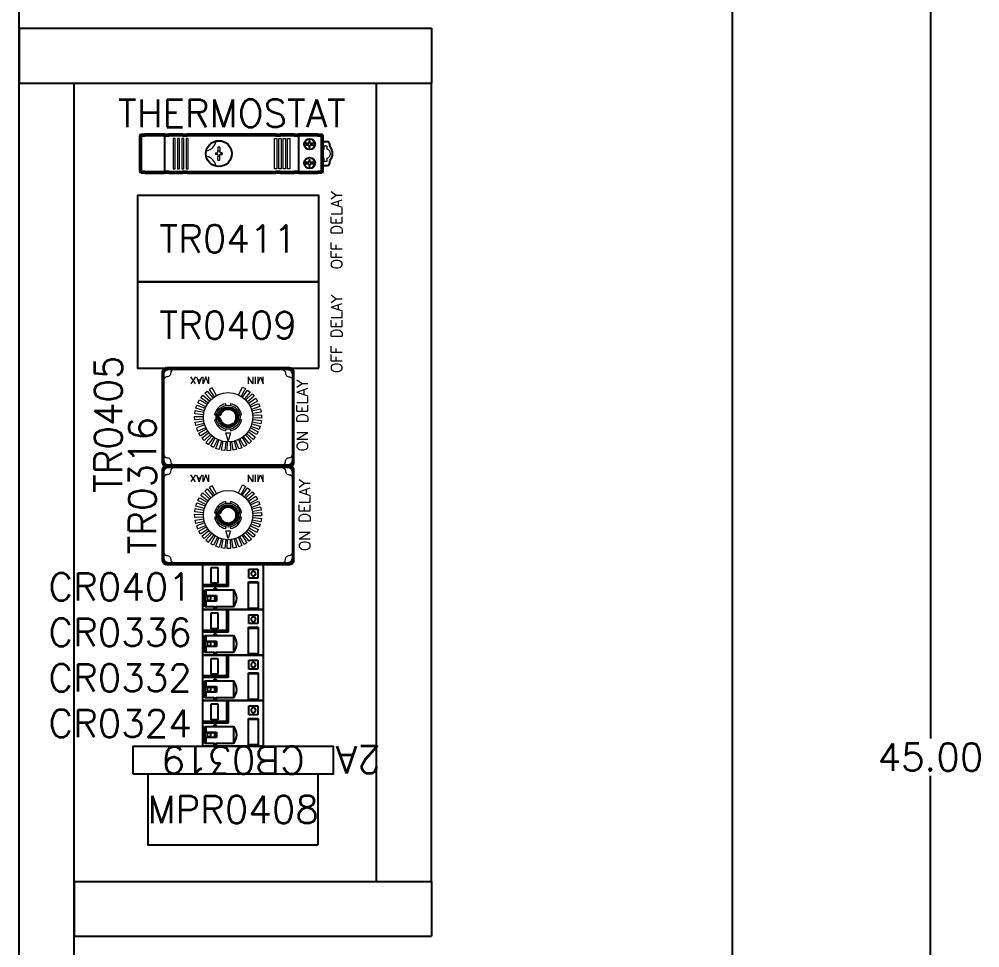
# Model space of a CAD drawing. Header units: inches. Extents: x -1.2 to 16.3, y -13.7 to 34.2.
# Drawn here: x -1.17 to 16.35, y 6.64 to 23.57 of the extents above; entities that cross this region are included whole.
import ezdxf
from ezdxf.enums import TextEntityAlignment as Align

# ---------------------------------------------------------------- set-up
doc = ezdxf.new("R2010")
doc.units = ezdxf.units.IN
doc.header["$MEASUREMENT"] = 0
doc.layers.add('CONTINUOUS1', color=7, linetype='Continuous', lineweight=20)
doc.layers.add('CONTINUOUS2', color=254, linetype='Continuous', lineweight=40)
for name, color, linetype in [('DRAW', 7, 'Continuous'), ('PRTG', 130, 'Continuous'), ('PSYMS', 7, 'Continuous'), ('PTAG', 150, 'Continuous')]:
    doc.layers.add(name, color=color, linetype=linetype)
doc.styles.get("Standard").update_dxf_attribs({"font": 'romans.shx'})
doc.styles.add('WD', font='romans.shx')
doc.dimstyles.get("Standard").update_dxf_attribs({"dimtxt": 0.18, "dimasz": 0.18, "dimexe": 0.18, "dimexo": 0.0625, "dimgap": 0.09, "dimtad": 0, "dimtih": 1, "dimtoh": 1, "dimdec": 4, "dimzin": 0, "dimdsep": 46, "dimtxsty": 'Standard', "dimcen": 0.09, "dimadec": 0, "dimazin": 0, "dimtfac": 1, "dimtdec": 4, "dimtofl": 0, "dimtmove": 0, "dimatfit": 3, "dimfxl": 1, "dimtolj": 1, "dimtzin": 0, "dimarcsym": 0})

# ---------------------------------------------------------------- blocks, each defined once
blk = doc.blocks.new('RXM2AB2B7')
for p, q in [((-0.415, -0.55), (-0.415, 0.55)), ((-0.415, 0.55), (0.006, 0.55)), ((0.006, 0.55), (0.035, 0.55)), ((0.006, 0.091), (0.006, 0.55)), ((0.035, 0.55), (0.415, 0.55)), ((0.035, 0.12), (0.035, 0.55)), ((0.415, 0.55), (0.415, 0.12)), ((-0.365, 0.514), (-0.055, 0.514)), ((-0.365, 0.344), (-0.365, 0.514)), ((-0.365, 0.49), (-0.26, 0.49)), ((-0.26, 0.51), (-0.254, 0.51)), ((-0.26, 0.49), (-0.26, 0.51)), ((-0.26, 0.3), (-0.26, 0.49)), ((-0.254, 0.51), (-0.167, 0.51)), ((-0.254, 0.51), (-0.254, 0.34)), ((-0.167, 0.51), (-0.167, 0.34)), ((-0.167, 0.51), (-0.16, 0.51)), ((-0.16, 0.51), (-0.16, 0.49)), ((-0.16, 0.49), (-0.16, 0.3)), ((-0.16, 0.49), (-0.055, 0.49)), ((-0.055, 0.514), (-0.055, 0.344)), ((0.065, 0.4), (0.355, 0.4)), ((0.065, 0.275), (0.065, 0.4)), ((0.355, 0.4), (0.355, 0.275)), ((-0.395, 0.344), (-0.365, 0.344)), ((-0.395, 0.31), (-0.395, 0.344)), ((-0.365, 0.31), (-0.395, 0.31)), ((-0.365, 0.344), (-0.365, 0.31)), ((-0.365, -0.01), (-0.365, 0.31)), ((-0.16, 0.3), (-0.26, 0.3)), ((-0.167, 0.34), (-0.254, 0.34)), ((-0.055, 0.344), (-0.055, 0.31)), ((-0.055, 0.344), (-0.025, 0.344)), ((-0.055, 0.31), (-0.055, -0.01)), ((-0.025, 0.31), (-0.055, 0.31)), ((-0.025, 0.344), (-0.025, 0.31)), ((0.355, 0.275), (0.065, 0.275)), ((0.035, 0.12), (0.006, 0.091)), ((0.415, 0.091), (0.006, 0.091)), ((0.415, 0.12), (0.035, 0.12)), ((0.415, 0.12), (0.415, 0.091)), ((0.415, 0.091), (0.415, -0.55)), ((-0.055, -0.01), (-0.365, -0.01)), ((-0.393, -0.28), (0.092, -0.28)), ((-0.393, -0.46), (-0.393, -0.28)), ((0.072, -0.46), (0.072, -0.28)), ((0.092, -0.28), (0.092, -0.46)), ((0.159, -0.451), (0.159, -0.289)), ((0.159, -0.289), (0.321, -0.289)), ((0.321, -0.289), (0.321, -0.451)), ((0.092, -0.46), (-0.393, -0.46)), ((0.321, -0.451), (0.159, -0.451)), ((0.415, -0.55), (-0.415, -0.55))]:
    blk.add_line(p, q)
for centre, radius, start, end in [((-0.21, 0.44), 0.035, 90, 270), ((-0.21, 0.44), 0.035, 270, 90), ((-0.21, 0.174), 0.24, 229.7718, 270), ((-0.21, 0.174), 0.24, 270, 310.2282), ((0.24, -0.37), 0.0425, 90, 270), ((0.24, -0.37), 0.0425, 270, 90)]:
    blk.add_arc(centre, radius, start, end)
blk = doc.blocks.new('9050JCK13V20')
at = {"layer": 'CONTINUOUS1'}
for points in [[(0.192, 1.754, 0.414214), (0.142, 1.704), (0.142, 1.699, -0.414214), (0.072, 1.629), (0.067, 1.629, 0.414214), (0.017, 1.579)], [(2.36, 1.579, 0.414214), (2.31, 1.629), (2.305, 1.629, -0.414214), (2.235, 1.699), (2.235, 1.704, 0.414214), (2.185, 1.754)], [(1.143, 1.108), (1.143, 1.138, 0.311755), (0.943, 0.938), (0.973, 0.938)], [(1.404, 0.938), (1.434, 0.938, 0.311755), (1.233, 1.138), (1.233, 1.108)], [(0.973, 0.848), (0.943, 0.848, 0.311755), (1.143, 0.647), (1.143, 0.677)], [(1.233, 0.677), (1.233, 0.647, 0.311755), (1.434, 0.848), (1.404, 0.848)], [(0.192, 0.031, -0.414214), (0.142, 0.081), (0.142, 0.086, 0.414214), (0.072, 0.156), (0.067, 0.156, -0.414214), (0.017, 0.206)], [(2.185, 0.031, 0.414214), (2.235, 0.081), (2.235, 0.086, -0.414214), (2.305, 0.156), (2.31, 0.156, 0.414214), (2.36, 0.206)]]:
    blk.add_lwpolyline(points, format="xyb", dxfattribs=at)
blk.add_lwpolyline([(0.017, 1.674), (0.017, 0.111, 0.414214), (0.097, 0.031), (2.28, 0.031, 0.414214), (2.36, 0.111), (2.36, 1.674, 0.414214), (2.28, 1.754), (0.097, 1.754, 0.414214)], format="xyb", close=True, dxfattribs=at)
for points in [[(0.933, 1.263), (0.844, 1.397), (0.896, 1.428), (0.975, 1.289)], [(1.001, 1.301), (0.937, 1.449), (0.993, 1.471), (1.047, 1.32)], [(1.075, 1.328), (1.038, 1.484), (1.096, 1.496), (1.123, 1.338)], [(1.152, 1.341), (1.143, 1.501), (1.203, 1.503), (1.202, 1.342)], [(1.23, 1.341), (1.249, 1.5), (1.309, 1.491), (1.28, 1.333)], [(1.308, 1.326), (1.354, 1.48), (1.411, 1.461), (1.355, 1.311)], [(1.381, 1.299), (1.453, 1.443), (1.506, 1.414), (1.425, 1.275)], [(0.821, 1.153), (0.693, 1.249), (0.73, 1.296), (0.852, 1.192)], [(0.872, 1.213), (0.762, 1.33), (0.807, 1.369), (0.91, 1.246)], [(1.488, 1.229), (1.592, 1.351), (1.545, 1.388), (1.449, 1.26)], [(1.509, 1.209), (1.626, 1.319), (1.665, 1.274), (1.542, 1.171)], [(1.559, 1.148), (1.693, 1.237), (1.724, 1.185), (1.585, 1.106)], [(0.755, 1.012), (0.601, 1.058), (0.62, 1.115), (0.77, 1.059)], [(0.782, 1.085), (0.638, 1.157), (0.667, 1.21), (0.806, 1.129)], [(1.616, 1.034), (1.767, 1.088), (1.745, 1.144), (1.597, 1.08)], [(0.74, 0.856), (0.58, 0.847), (0.578, 0.907), (0.739, 0.906)], [(0.74, 0.934), (0.581, 0.953), (0.59, 1.013), (0.748, 0.984)], [(1.624, 1.006), (1.78, 1.043), (1.792, 0.985), (1.634, 0.958)], [(1.637, 0.929), (1.797, 0.938), (1.799, 0.878), (1.638, 0.879)], [(0.753, 0.779), (0.597, 0.742), (0.585, 0.8), (0.743, 0.827)], [(0.78, 0.705), (0.632, 0.641), (0.61, 0.697), (0.761, 0.751)], [(1.622, 0.773), (1.776, 0.727), (1.757, 0.67), (1.607, 0.726)], [(1.637, 0.851), (1.796, 0.832), (1.787, 0.772), (1.629, 0.801)], [(0.818, 0.637), (0.684, 0.548), (0.653, 0.6), (0.792, 0.679)], [(0.868, 0.576), (0.751, 0.466), (0.712, 0.511), (0.835, 0.614)], [(0.928, 0.525), (0.832, 0.397), (0.785, 0.434), (0.889, 0.556)], [(1.505, 0.572), (1.615, 0.455), (1.57, 0.416), (1.467, 0.539)], [(1.556, 0.632), (1.684, 0.536), (1.647, 0.489), (1.525, 0.593)], [(1.595, 0.7), (1.739, 0.628), (1.71, 0.575), (1.571, 0.656)], [(0.996, 0.486), (0.924, 0.342), (0.871, 0.371), (0.952, 0.51)], [(1.402, 0.496), (1.481, 0.357), (1.533, 0.388), (1.444, 0.522)], [(0.645, 0.157), (0.645, 0.283), (0.596, 0.157), (0.548, 0.283), (0.548, 0.157)], [(0.691, 0.283), (0.691, 0.157)], [(0.74, 0.157), (0.74, 0.283), (0.824, 0.157), (0.824, 0.283)], [(1.546, 0.157), (1.546, 0.283), (1.594, 0.157), (1.642, 0.283), (1.642, 0.157)], [(1.764, 0.157), (1.716, 0.283), (1.667, 0.157)], [(1.691, 0.218), (1.741, 0.218)], [(1.786, 0.283), (1.87, 0.157)], [(1.786, 0.157), (1.87, 0.282)]]:
    blk.add_lwpolyline(points, dxfattribs=at)
blk.add_lwpolyline([(1.233, 1.179), (1.143, 1.179), (1.188, 1.321)], close=True, dxfattribs=at)
for radius in [0.45, 0.22, 0.19]:
    blk.add_circle((1.188, 0.893), radius, dxfattribs=at)
at = {"layer": 'CONTINUOUS2'}
for points in [[(2.311, 0, 0.454637), (2.376, 0.08), (2.376, 1.705, 0.454637), (2.311, 1.785), (0.066, 1.785, 0.454637), (0.001, 1.705), (0.001, 0.08, 0.454637), (0.066, 0)], [(1.343, 0.868), (1.391, 0.868), (1.391, 0.918), (1.343, 0.918, 12.419481)]]:
    blk.add_lwpolyline(points, format="xyb", close=True, dxfattribs=at)
blk = doc.blocks.new('9926251002')
blk.add_lwpolyline([(-0.011, 0.925), (0.499, 0.925), (0.499, -2.725), (-0.011, -2.725)], close=True)
blk = doc.blocks.new('MINICAS_II')
blk.add_lwpolyline([(0, 0), (1.29, 0), (1.29, 3.11), (0, 3.11)], close=True)
blk = doc.blocks.new('7T.81.0.000.2403')
at = {"color": 7, "linetype": 'Continuous', "lineweight": 50}
for p, q in [((-0.345, 3.423), (-0.345, 3.068)), ((-0.337, 3.423), (-0.345, 3.423)), ((-0.337, 3.443), (-0.337, 3.494)), ((-0.337, 3.443), (-0.337, 3.423)), ((0.329, 3.502), (-0.329, 3.502)), ((0.337, 3.443), (0.337, 3.494)), ((0.337, 3.443), (0.337, 3.423)), ((0.337, 3.423), (0.345, 3.423)), ((0.345, 3.068), (0.345, 3.423)), ((-0.337, 3.068), (-0.345, 3.068)), ((-0.345, 2.99), (-0.345, 2.733)), ((-0.337, 2.99), (-0.345, 2.99)), ((-0.337, 3.068), (-0.337, 3.061)), ((-0.337, 3.009), (-0.337, 3.061)), ((-0.337, 2.99), (-0.337, 3.009)), ((0.337, 3.068), (0.345, 3.068)), ((0.337, 3.068), (0.337, 3.061)), ((0.337, 3.009), (0.337, 3.061)), ((0.337, 2.99), (0.337, 3.009)), ((0.337, 2.99), (0.345, 2.99)), ((0.345, 2.733), (0.345, 2.99)), ((-0.337, 2.733), (-0.345, 2.733)), ((-0.345, 2.655), (-0.345, 1.039)), ((-0.345, 2.655), (-0.337, 2.655)), ((-0.337, 2.726), (-0.337, 2.733)), ((-0.337, 2.694), (-0.337, 2.726)), ((-0.337, 2.655), (-0.337, 2.694)), ((0.337, 2.733), (0.337, 2.726)), ((0.337, 2.733), (0.345, 2.733)), ((0.337, 2.694), (0.337, 2.726)), ((0.337, 2.694), (0.337, 2.655)), ((0.345, 2.655), (0.337, 2.655)), ((0.345, 1.039), (0.345, 2.655)), ((-0.345, 1.039), (-0.337, 1.039)), ((-0.345, 0.96), (-0.345, 0.704)), ((-0.337, 0.96), (-0.345, 0.96)), ((-0.337, 0.999), (-0.337, 1.039)), ((-0.337, 0.999), (-0.337, 0.968)), ((-0.337, 0.968), (-0.337, 0.96)), ((0.345, 1.039), (0.337, 1.039)), ((0.337, 1.039), (0.337, 0.999)), ((0.337, 0.999), (0.337, 0.968)), ((0.337, 0.96), (0.337, 0.968)), ((0.337, 0.96), (0.345, 0.96)), ((0.345, 0.704), (0.345, 0.96)), ((-0.337, 0.704), (-0.345, 0.704)), ((-0.337, 0.704), (-0.337, 0.684)), ((0.337, 0.704), (0.337, 0.684)), ((0.337, 0.704), (0.345, 0.704)), ((-0.345, 0.625), (-0.345, 0.27)), ((-0.337, 0.625), (-0.345, 0.625)), ((-0.337, 0.684), (-0.337, 0.633)), ((-0.337, 0.633), (-0.337, 0.625)), ((0.337, 0.684), (0.337, 0.633)), ((0.337, 0.625), (0.337, 0.633)), ((0.337, 0.625), (0.345, 0.625)), ((0.345, 0.27), (0.345, 0.625)), ((-0.337, 0.27), (-0.345, 0.27)), ((-0.337, 0.27), (-0.337, 0.25)), ((-0.337, 0.25), (-0.337, 0.199)), ((0.329, 0.191), (-0.329, 0.191)), ((0.337, 0.27), (0.337, 0.25)), ((0.337, 0.27), (0.345, 0.27)), ((0.337, 0.25), (0.337, 0.199))]:
    blk.add_line(p, q, dxfattribs=at)
at = {"color": 7, "linetype": 'Continuous', "lineweight": 25}
for p, q in [((0.329, 3.068), (-0.329, 3.068)), ((0.329, 0.625), (-0.329, 0.625)), ((-0.219, 0.191), (-0.219, 0.091)), ((0.219, 0.191), (0.219, 0.091)), ((-0.138, 0.059), (-0.187, 0.059)), ((-0.063, 0.017), (-0.138, 0.059)), ((0.139, 0.059), (0.063, 0.016)), ((0.187, 0.059), (0.139, 0.059))]:
    blk.add_line(p, q, dxfattribs=at)
at = {"color": 7, "linetype": 'Continuous', "lineweight": 9}
for p, q in [((-0.084, 0.158), (-0.138, 0.158)), ((-0.138, 0.158), (-0.138, 0.099)), ((-0.138, 0.099), (-0.084, 0.099)), ((0.138, 0.158), (0.084, 0.158)), ((0.084, 0.099), (0.138, 0.099)), ((0.138, 0.099), (0.138, 0.158))]:
    blk.add_line(p, q, dxfattribs=at)
at = {"color": 7, "linetype": 'Continuous', "lineweight": 25}
for centre in [(-0.172, 0.42), (0.172, 0.42)]:
    blk.add_circle(centre, 0.0985, dxfattribs=at)
at = {"color": 7, "linetype": 'Continuous', "lineweight": 50}
for centre, start, end in [((-0.329, 3.494), 90, 180), ((0.329, 3.494), 0, 90), ((-0.329, 0.199), 180, 270), ((0.329, 0.199), 270, 0)]:
    blk.add_arc(centre, 0.00788, start, end, dxfattribs=at)
at = {"color": 7, "linetype": 'Continuous', "lineweight": 25}
for centre, radius, start, end in [((-0.329, 3.061), 0.00788, 90, 180), ((0.329, 3.061), 0.00788, 0, 90), ((-0.329, 0.633), 0.00788, 180, 270), ((0.329, 0.633), 0.00788, 270, 0), ((-0.187, 0.091), 0.0315, 180, 270), ((0, 0.128), 0.128, 240.3782, 299.2932), ((0.187, 0.091), 0.0315, 270, 0)]:
    blk.add_arc(centre, radius, start, end, dxfattribs=at)
at = {"color": 7, "linetype": 'Continuous', "lineweight": 9}
for start, end in [(134.6741, 160.5288), (19.4712, 45.3259), (199.4712, 340.5288)]:
    blk.add_arc((0, 0.128), 0.0887, start, end, dxfattribs=at)
at = {"layer": 'DRAW', "color": 7, "linetype": 'Continuous', "lineweight": 9}
for p, q in [((0.278, 2.911), (-0.278, 2.911)), ((-0.278, 2.911), (-0.278, 2.871)), ((-0.278, 2.871), (0.278, 2.871)), ((0.278, 2.832), (-0.278, 2.832)), ((-0.278, 2.832), (-0.278, 2.793)), ((0.278, 2.871), (0.278, 2.911)), ((0.278, 2.793), (0.278, 2.832)), ((-0.278, 2.793), (0.278, 2.793)), ((0.278, 2.753), (-0.278, 2.753)), ((-0.278, 2.753), (-0.278, 2.714)), ((-0.278, 2.714), (0.278, 2.714)), ((0.278, 2.674), (-0.278, 2.674)), ((-0.278, 2.674), (-0.278, 2.635)), ((-0.278, 2.635), (0.278, 2.635)), ((0.278, 2.714), (0.278, 2.753)), ((0.278, 2.635), (0.278, 2.674)), ((-0.019, 2.094), (-0.016, 2.134)), ((0.018, 2.113), (-0.018, 2.113)), ((0.016, 2.134), (-0.016, 2.134)), ((0.016, 2.134), (0.019, 2.094)), ((-0.118, 2.091), (-0.118, 2.059)), ((-0.118, 2.091), (-0.057, 2.091)), ((-0.118, 2.059), (-0.057, 2.059)), ((-0.019, 2.094), (-0.057, 2.091)), ((-0.057, 2.059), (-0.019, 2.056)), ((-0.047, 2.092), (-0.047, 2.059)), ((-0.038, 2.058), (-0.037, 2.058)), ((-0.019, 2.056), (-0.016, 2.016)), ((0.018, 2.038), (-0.018, 2.038)), ((0.016, 2.016), (-0.016, 2.016)), ((0.016, 2.016), (0.019, 2.056)), ((0.019, 2.094), (0.057, 2.091)), ((0.057, 2.059), (0.019, 2.056)), ((0.038, 2.058), (0.037, 2.058)), ((0.047, 2.059), (0.047, 2.092)), ((0.118, 2.091), (0.057, 2.091)), ((0.118, 2.059), (0.057, 2.059)), ((0.118, 2.059), (0.118, 2.091)), ((-0.278, 1.019), (-0.278, 1.058)), ((-0.278, 1.058), (0.278, 1.058)), ((0.278, 1.058), (0.278, 1.019)), ((0.278, 1.019), (-0.278, 1.019)), ((-0.278, 0.94), (-0.278, 0.979)), ((-0.278, 0.979), (0.278, 0.979)), ((0.278, 0.94), (-0.278, 0.94)), ((-0.278, 0.861), (-0.278, 0.901)), ((-0.278, 0.901), (0.278, 0.901)), ((0.278, 0.979), (0.278, 0.94)), ((0.278, 0.901), (0.278, 0.861)), ((0.278, 0.861), (-0.278, 0.861)), ((-0.278, 0.782), (-0.278, 0.822)), ((-0.278, 0.822), (0.278, 0.822)), ((0.278, 0.782), (-0.278, 0.782)), ((0.278, 0.822), (0.278, 0.782)), ((-0.234, 0.432), (-0.234, 0.408)), ((-0.188, 0.432), (-0.234, 0.432)), ((-0.234, 0.408), (-0.188, 0.408)), ((-0.188, 0.509), (-0.188, 0.497)), ((-0.188, 0.497), (-0.188, 0.432)), ((-0.184, 0.432), (-0.188, 0.432)), ((-0.188, 0.408), (-0.188, 0.343)), ((-0.184, 0.408), (-0.188, 0.408)), ((-0.161, 0.481), (-0.184, 0.481)), ((-0.184, 0.432), (-0.184, 0.481)), ((-0.184, 0.359), (-0.184, 0.408)), ((-0.184, 0.359), (-0.161, 0.359)), ((-0.161, 0.432), (-0.161, 0.481)), ((-0.157, 0.432), (-0.161, 0.432)), ((-0.161, 0.359), (-0.161, 0.408)), ((-0.157, 0.408), (-0.161, 0.408)), ((-0.157, 0.509), (-0.157, 0.497)), ((-0.157, 0.432), (-0.157, 0.497)), ((-0.111, 0.432), (-0.157, 0.432)), ((-0.157, 0.343), (-0.157, 0.408)), ((-0.157, 0.408), (-0.111, 0.408)), ((-0.111, 0.408), (-0.111, 0.432)), ((0.111, 0.432), (0.111, 0.408)), ((0.157, 0.432), (0.111, 0.432)), ((0.111, 0.408), (0.157, 0.408)), ((0.157, 0.509), (0.157, 0.497)), ((0.157, 0.497), (0.157, 0.432)), ((0.161, 0.432), (0.157, 0.432)), ((0.157, 0.408), (0.157, 0.343)), ((0.161, 0.408), (0.157, 0.408)), ((0.184, 0.481), (0.161, 0.481)), ((0.161, 0.432), (0.161, 0.481)), ((0.161, 0.359), (0.161, 0.408)), ((0.161, 0.359), (0.184, 0.359)), ((0.184, 0.432), (0.184, 0.481)), ((0.188, 0.432), (0.184, 0.432)), ((0.184, 0.359), (0.184, 0.408)), ((0.188, 0.408), (0.184, 0.408)), ((0.188, 0.509), (0.188, 0.497)), ((0.188, 0.432), (0.188, 0.497)), ((0.234, 0.432), (0.188, 0.432)), ((0.188, 0.343), (0.188, 0.408)), ((0.188, 0.408), (0.234, 0.408)), ((0.234, 0.408), (0.234, 0.432)), ((-0.188, 0.33), (-0.188, 0.343)), ((-0.157, 0.33), (-0.157, 0.343)), ((0.157, 0.33), (0.157, 0.343)), ((0.188, 0.33), (0.188, 0.343))]:
    blk.add_line(p, q, dxfattribs=at)
at = {"layer": 'DRAW', "color": 7, "linetype": 'Continuous', "lineweight": 25}
blk.add_circle((0, 2.075), 0.236, dxfattribs=at)
at = {"layer": 'DRAW', "color": 7, "linetype": 'Continuous', "lineweight": 9}
for centre, radius, start, end in [((-0.279, 2.354), 0.236, 284.4898, 345.5102), ((-0.031, 2.29), 0.0197, 98.1301, 165.5102), ((0.031, 2.29), 0.0197, 14.4898, 81.8699), ((0.279, 2.354), 0.236, 194.4898, 255.5102), ((-0.215, 2.106), 0.0197, 104.4898, 171.8699), ((0.215, 2.106), 0.0197, 8.1301, 75.5102), ((-0.172, 0.42), 0.0907, 100.0154, 259.9846), ((-0.172, 0.42), 0.0907, 79.9846, 100.0154), ((-0.172, 0.42), 0.0907, 0, 79.9846), ((-0.172, 0.42), 0.0907, 280.0154, 0), ((0.172, 0.42), 0.0907, 100.0154, 259.9846), ((0.172, 0.42), 0.0907, 79.9846, 100.0154), ((0.172, 0.42), 0.0907, 0, 79.9846), ((0.172, 0.42), 0.0907, 280.0154, 0), ((-0.172, 0.42), 0.0907, 259.9846, 280.0154), ((0.172, 0.42), 0.0907, 259.9846, 280.0154)]:
    blk.add_arc(centre, radius, start, end, dxfattribs=at)
blk = doc.blocks.new('*D94')
at = {"layer": 'Defpoints', "color": 0, "transparency": 16777216}
for p in [(-0.463, 31.677), (-0.463, -13.323), (15.446, -13.323)]:
    blk.add_point(p, dxfattribs=at)
at = {"layer": 'PSYMS', "color": 0, "lineweight": -2, "transparency": 16777216}
for p, q in [((-0.401, 31.677), (15.626, 31.677)), ((15.446, 31.497), (15.446, 10.455)), ((15.446, -13.143), (15.446, 9.775)), ((-0.401, -13.323), (15.626, -13.323))]:
    blk.add_line(p, q, dxfattribs=at)
at = {"layer": 'PSYMS', "color": 0, "transparency": 16777216}
for points in [[(15.416, 31.497), (15.476, 31.497), (15.446, 31.677)], [(15.416, -13.143), (15.476, -13.143), (15.446, -13.323)]]:
    blk.add_solid(points, dxfattribs=at)
at = {"layer": 'PSYMS', "color": 0, "transparency": 16777216, "insert": (15.446, 10.115), "char_height": 0.5, "attachment_point": 5}
blk.add_mtext('\\A1;45.00', dxfattribs=at)
blk = doc.blocks.new('HDIND5DA')
for p, q in [((0, 0.5), (7.51686, 0.5)), ((0, 0.5), (0, -0.5)), ((7.51686, 0.5), (7.51686, -0.5)), ((0, -0.5), (7.51686, -0.5))]:
    blk.add_line(p, q)
blk = doc.blocks.new('VDIND601')
for p, q in [((-0.5, 0), (-0.5, 14.554)), ((-0.5, 14.554), (0.5, 14.554)), ((0.5, 0), (0.5, 14.554)), ((-0.5, 0), (0.5, 0))]:
    blk.add_line(p, q)
blk = doc.blocks.new('HDIND654')
for p, q in [((0, 0.5), (6.517, 0.5)), ((0, 0.5), (0, -0.5)), ((6.517, 0.5), (6.517, -0.5)), ((0, -0.5), (6.517, -0.5))]:
    blk.add_line(p, q)
blk = doc.blocks.new('VDIND743')
for p, q in [((-0.5, 0), (-0.5, 35.726)), ((-0.5, 35.726), (0.5, 35.726)), ((0.5, 0), (0.5, 35.726))]:
    blk.add_line(p, q)
blk = doc.blocks.new('RPZF3')
blk.add_lwpolyline([(0, -1.73228), (1.5748, -1.73228), (1.5748, 1.5748), (0, 1.5748)], close=True)

msp = doc.modelspace()

# ---------------------------------------------------------------- linework, layer by layer
at = {"linetype": 'Continuous'}
for p, q in [((-1.173, -11.292), (-1.173, 29.645)), ((11.827, 29.645), (11.827, -11.292))]:
    msp.add_line(p, q, dxfattribs=at)

# ---------------------------------------------------------------- block references
at = {"layer": 'PSYMS'}
for name, p in [('HDIND5DA', (-1.173, 22.903)), ('VDIND743', (-0.673, -13.323)), ('VDIND601', (5.843, 7.849)), ('HDIND654', (-0.173, 7.349))]:
    msp.add_blockref(name, p, dxfattribs=at)
ref = msp.add_blockref('7T.81.0.000.2403', (4.543, 21.118), dxfattribs=dict(at, rotation=90))
ref.add_attrib('P_TAG1', 'THERMOSTAT', dxfattribs={"layer": 'PTAG', "height": 0.5, "style": 'WD', "flags": 8}).set_placement((2.704, 21.853), align=Align.MIDDLE_CENTER)
ref = msp.add_blockref('RPZF3', (2.557, 18.778), dxfattribs=dict(at, rotation=90))
ref.add_attrib('P_TAG1', 'TR0411', dxfattribs={"layer": 'PTAG', "height": 0.5, "style": 'WD', "flags": 8}).set_placement((2.636, 19.566), align=Align.MIDDLE_CENTER)
ref.add_attrib('RATING1', 'OFF DELAY', dxfattribs={"layer": 'PRTG', "height": 0.2, "rotation": 90, "style": 'WD', "flags": 8}).set_placement((4.715, 19.723), align=Align.CENTER)
ref = msp.add_blockref('RPZF3', (2.557, 17.204), dxfattribs=dict(at, rotation=90))
ref.add_attrib('P_TAG1', 'TR0409', dxfattribs={"layer": 'PTAG', "height": 0.5, "style": 'WD', "flags": 8}).set_placement((2.636, 17.991), align=Align.MIDDLE_CENTER)
ref.add_attrib('RATING1', 'OFF DELAY', dxfattribs={"layer": 'PRTG', "height": 0.2, "rotation": 90, "style": 'WD', "flags": 8}).set_placement((4.715, 17.834), align=Align.CENTER)
ref = msp.add_blockref('9050JCK13V20', (3.825, 17.204), dxfattribs=dict(at, rotation=180))
ref.add_attrib('P_TAG1', 'TR0405', dxfattribs={"layer": 'PTAG', "height": 0.5, "rotation": 90, "style": 'WD', "flags": 8}).set_placement((0.452, 16.183), align=Align.MIDDLE_CENTER)
ref.add_attrib('RATING1', 'ON DELAY', dxfattribs={"layer": 'PRTG', "height": 0.2, "rotation": 90, "style": 'WD', "flags": 8}).set_placement((4.092, 16.347), align=Align.CENTER)
ref = msp.add_blockref('9050JCK13V20', (3.825, 15.419), dxfattribs=dict(at, rotation=180))
ref.add_attrib('P_TAG1', 'TR0316', dxfattribs={"layer": 'PTAG', "height": 0.5, "rotation": 90, "style": 'WD', "flags": 8}).set_placement((1.073, 15.063), align=Align.MIDDLE_CENTER)
ref.add_attrib('RATING1', 'ON DELAY', dxfattribs={"layer": 'PRTG', "height": 0.2, "rotation": 90, "style": 'WD', "flags": 8}).set_placement((4.134, 14.529), align=Align.CENTER)
ref = msp.add_blockref('RXM2AB2B7', (2.727, 13.219), dxfattribs=dict(at, rotation=90))
ref.add_attrib('P_TAG1', 'CR0401', dxfattribs={"layer": 'PTAG', "height": 0.5, "style": 'WD', "flags": 8}).set_placement((0.666, 13.219), align=Align.MIDDLE_CENTER)
ref = msp.add_blockref('RXM2AB2B7', (2.727, 12.389), dxfattribs=dict(at, rotation=90))
ref.add_attrib('P_TAG1', 'CR0336', dxfattribs={"layer": 'PTAG', "height": 0.5, "style": 'WD', "flags": 8}).set_placement((0.666, 12.389), align=Align.MIDDLE_CENTER)
ref = msp.add_blockref('RXM2AB2B7', (2.727, 11.559), dxfattribs=dict(at, rotation=90))
ref.add_attrib('P_TAG1', 'CR0332', dxfattribs={"layer": 'PTAG', "height": 0.5, "style": 'WD', "flags": 8}).set_placement((0.666, 11.559), align=Align.MIDDLE_CENTER)
ref = msp.add_blockref('RXM2AB2B7', (2.727, 10.729), dxfattribs=dict(at, rotation=90))
ref.add_attrib('P_TAG1', 'CR0324', dxfattribs={"layer": 'PTAG', "height": 0.5, "style": 'WD', "flags": 8}).set_placement((0.666, 10.729), align=Align.MIDDLE_CENTER)
ref = msp.add_blockref('9926251002', (1.827, 9.815), dxfattribs=dict(at, rotation=90))
ref.add_attrib('P_TAG1', 'CB0319', dxfattribs={"layer": 'PTAG', "height": 0.5, "rotation": 180, "style": 'WD', "flags": 8}).set_placement((2.727, 10.059), align=Align.MIDDLE_CENTER)
ref.add_attrib('RATING1', '2A', dxfattribs={"layer": 'PRTG', "height": 0.5, "rotation": 180, "style": 'WD', "flags": 8}).set_placement((5.014, 10.316), align=Align.CENTER)
ref = msp.add_blockref('MINICAS_II', (4.282, 8.514), dxfattribs=dict(at, rotation=90))
ref.add_attrib('P_TAG1', 'MPR0408', dxfattribs={"layer": 'PTAG', "height": 0.5, "style": 'WD', "flags": 8}).set_placement((2.727, 9.159), align=Align.MIDDLE_CENTER)

# ---------------------------------------------------------------- dimensions: what is measured, and where the dimension line sits
dim = msp.add_linear_dim(base=(15.446, -13.323), p1=(-0.463, 31.677), p2=(-0.463, -13.323), angle=90, dimstyle='Standard', override={"dimtxt": 0.5, "dimdec": 2}, dxfattribs=at)
dim.commit()
dim.dimension.update_dxf_attribs({"geometry": '*D94', "text_midpoint": (15.446, 10.115), "dimtype": 160})

doc.saveas('drawing.dxf')
